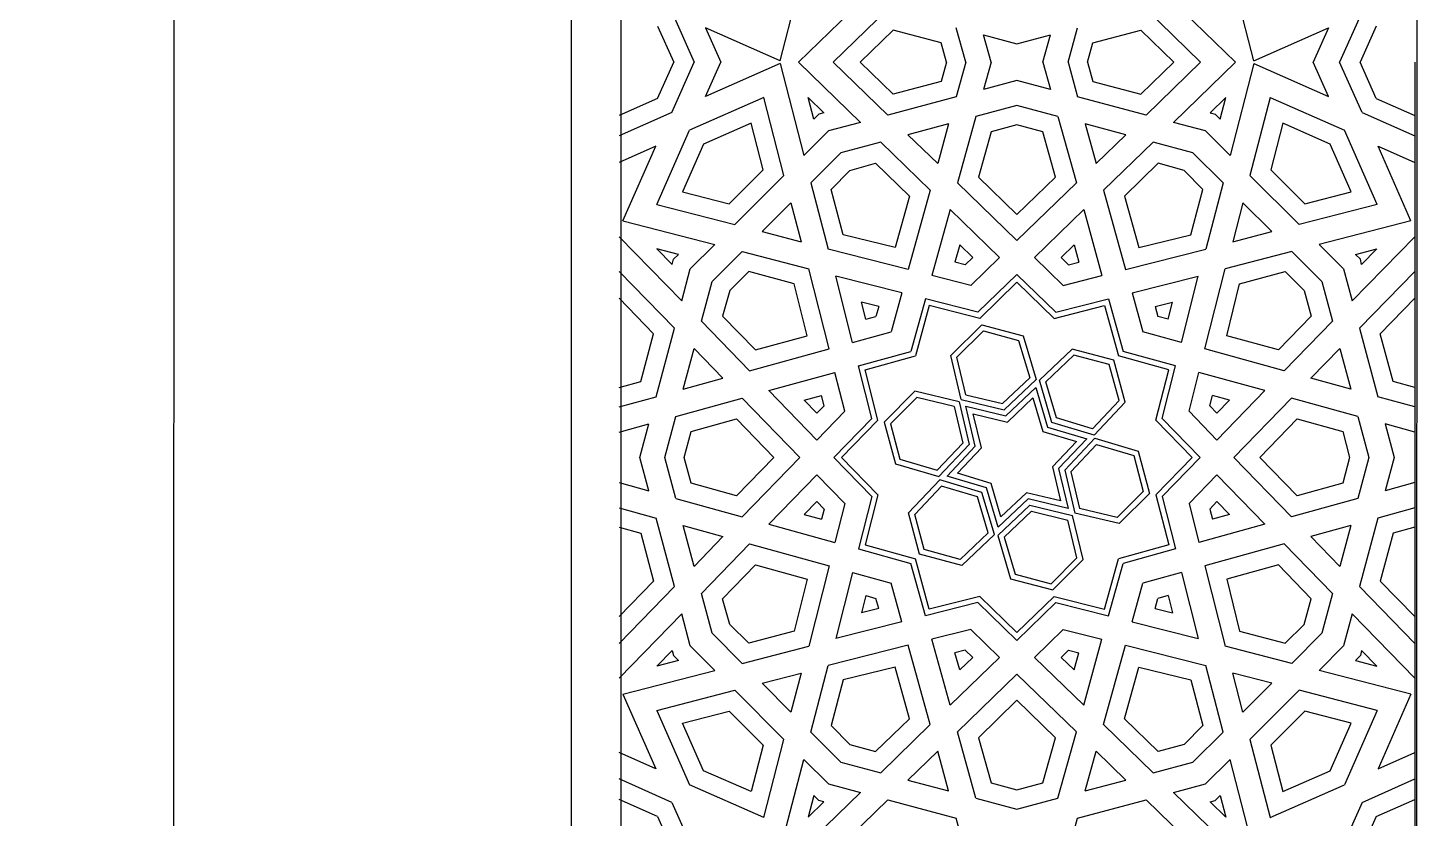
# Model space of a CAD drawing. Header units: inches. Extents: x 13054 to 48691, y 5623 to 20391.
# Drawn here: x 48440.48 to 48454.45, y 18865.49 to 18873.44 of the extents above; entities that cross this region are included whole.
import ezdxf

# ---------------------------------------------------------------- set-up
doc = ezdxf.new("R2010")
doc.units = ezdxf.units.IN
doc.header["$MEASUREMENT"] = 0

msp = doc.modelspace()

# ---------------------------------------------------------------- linework, layer by layer
at = {"transparency": 33554483}
for p, q in [((48454.449, 18888.521), (48454.424, 18793.508)), ((48441.946, 18876.024), (48441.924, 18793.511)), ((48448.041, 18873.11), (48448.281, 18874.033)), ((48452.806, 18873.11), (48452.567, 18874.033)), ((48446.952, 18873.6), (48447.178, 18873.095)), ((48448.226, 18873.095), (48448.85, 18873.7)), ((48448.577, 18873.095), (48449.124, 18873.627)), ((48452.271, 18873.095), (48451.723, 18873.627)), ((48452.621, 18873.095), (48451.998, 18873.7)), ((48453.895, 18873.6), (48453.669, 18873.095)), ((48446.81, 18873.458), (48446.972, 18873.095)), ((48447.291, 18873.44), (48447.445, 18873.095)), ((48448.041, 18873.11), (48447.291, 18873.44)), ((48449.179, 18873.418), (48448.846, 18873.095)), ((48449.661, 18873.289), (48449.179, 18873.418)), ((48449.909, 18873.095), (48449.813, 18873.442)), ((48450.087, 18873.369), (48450.424, 18873.279)), ((48450.163, 18873.095), (48450.087, 18873.369)), ((48450.424, 18873.279), (48450.76, 18873.369)), ((48450.684, 18873.095), (48450.76, 18873.369)), ((48450.938, 18873.095), (48451.034, 18873.442)), ((48451.186, 18873.289), (48451.669, 18873.418)), ((48451.669, 18873.418), (48452.001, 18873.095)), ((48452.806, 18873.11), (48453.556, 18873.44)), ((48453.556, 18873.44), (48453.402, 18873.095)), ((48454.037, 18873.458), (48453.875, 18873.095)), ((48449.715, 18873.095), (48449.661, 18873.289)), ((48451.133, 18873.095), (48451.186, 18873.289)), ((48446.81, 18872.731), (48446.972, 18873.095)), ((48446.952, 18872.589), (48447.178, 18873.095)), ((48446.972, 18873.096), (48446.972, 18873.095)), ((48447.178, 18873.096), (48447.178, 18873.095)), ((48447.291, 18872.75), (48447.445, 18873.095)), ((48448.041, 18873.08), (48447.291, 18872.75)), ((48447.445, 18873.096), (48447.445, 18873.095)), ((48448.041, 18873.08), (48448.281, 18872.156)), ((48448.226, 18873.095), (48448.227, 18873.096)), ((48448.226, 18873.095), (48448.85, 18872.489)), ((48448.577, 18873.095), (48448.578, 18873.096)), ((48448.577, 18873.095), (48449.124, 18872.563)), ((48448.847, 18873.096), (48448.846, 18873.095)), ((48449.179, 18872.772), (48448.846, 18873.095)), ((48449.715, 18873.095), (48449.661, 18872.901)), ((48449.909, 18873.095), (48449.813, 18872.747)), ((48449.909, 18873.095), (48449.909, 18873.096)), ((48450.163, 18873.095), (48450.087, 18872.821)), ((48450.163, 18873.095), (48450.162, 18873.096)), ((48450.684, 18873.095), (48450.685, 18873.096)), ((48450.684, 18873.095), (48450.76, 18872.821)), ((48450.938, 18873.095), (48450.938, 18873.096)), ((48450.938, 18873.095), (48451.034, 18872.747)), ((48451.133, 18873.095), (48451.186, 18872.901)), ((48451.669, 18872.772), (48452.001, 18873.095)), ((48452.271, 18873.095), (48451.723, 18872.563)), ((48452.621, 18873.095), (48451.998, 18872.489)), ((48452, 18873.096), (48452.001, 18873.095)), ((48452.271, 18873.095), (48452.27, 18873.096)), ((48452.806, 18873.08), (48452.567, 18872.156)), ((48452.621, 18873.095), (48452.62, 18873.096)), ((48452.806, 18873.08), (48453.556, 18872.75)), ((48453.402, 18873.096), (48453.402, 18873.095)), ((48453.556, 18872.75), (48453.402, 18873.095)), ((48453.67, 18873.096), (48453.669, 18873.095)), ((48453.895, 18872.589), (48453.669, 18873.095)), ((48453.875, 18873.096), (48453.875, 18873.095)), ((48454.037, 18872.731), (48453.875, 18873.095)), ((48454.424, 18873.095), (48454.424, 18865.141)), ((48454.424, 18873.095), (48454.424, 18865.141)), ((48449.661, 18872.901), (48449.179, 18872.772)), ((48450.424, 18872.911), (48450.087, 18872.821)), ((48450.76, 18872.821), (48450.424, 18872.911)), ((48451.186, 18872.901), (48451.669, 18872.772)), ((48446.81, 18872.731), (48446.424, 18872.559)), ((48447.877, 18872.741), (48447.13, 18872.412)), ((48448.08, 18871.956), (48447.877, 18872.741)), ((48448.38, 18872.521), (48448.324, 18872.738)), ((48448.324, 18872.738), (48448.482, 18872.585)), ((48449.813, 18872.747), (48449.124, 18872.563)), ((48450.424, 18872.658), (48450.011, 18872.547)), ((48450.836, 18872.547), (48450.424, 18872.658)), ((48451.723, 18872.563), (48451.034, 18872.747)), ((48452.523, 18872.738), (48452.366, 18872.585)), ((48452.467, 18872.521), (48452.523, 18872.738)), ((48452.97, 18872.741), (48452.767, 18871.956)), ((48452.97, 18872.741), (48453.718, 18872.412)), ((48454.037, 18872.731), (48454.424, 18872.559)), ((48446.952, 18872.589), (48446.424, 18872.353)), ((48448.43, 18872.571), (48448.38, 18872.521)), ((48448.482, 18872.585), (48448.43, 18872.571)), ((48448.85, 18872.489), (48448.527, 18872.403)), ((48450.011, 18872.547), (48449.826, 18871.88)), ((48450.836, 18872.547), (48451.021, 18871.88)), ((48452.32, 18872.403), (48451.998, 18872.489)), ((48452.366, 18872.585), (48452.417, 18872.571)), ((48452.417, 18872.571), (48452.467, 18872.521)), ((48453.895, 18872.589), (48454.424, 18872.353)), ((48446.801, 18871.664), (48447.13, 18872.412)), ((48447.751, 18872.48), (48447.272, 18872.269)), ((48447.872, 18872.013), (48447.751, 18872.48)), ((48448.527, 18872.403), (48448.281, 18872.156)), ((48449.737, 18872.474), (48449.328, 18872.364)), ((48449.328, 18872.364), (48449.627, 18872.074)), ((48449.737, 18872.474), (48449.627, 18872.074)), ((48450.163, 18872.394), (48450.037, 18871.937)), ((48450.424, 18872.464), (48450.163, 18872.394)), ((48450.684, 18872.394), (48450.424, 18872.464)), ((48450.81, 18871.937), (48450.684, 18872.394)), ((48451.519, 18872.364), (48451.11, 18872.474)), ((48451.11, 18872.474), (48451.22, 18872.074)), ((48451.519, 18872.364), (48451.22, 18872.074)), ((48452.567, 18872.156), (48452.32, 18872.403)), ((48453.097, 18872.48), (48452.976, 18872.013)), ((48453.575, 18872.269), (48453.097, 18872.48)), ((48454.046, 18871.664), (48453.718, 18872.412)), ((48446.792, 18872.25), (48446.424, 18872.086)), ((48446.462, 18871.5), (48446.792, 18872.25)), ((48447.272, 18872.269), (48447.062, 18871.791)), ((48449.054, 18872.291), (48448.654, 18872.184)), ((48449.054, 18872.291), (48449.552, 18871.806)), ((48451.794, 18872.291), (48451.295, 18871.806)), ((48452.194, 18872.184), (48451.794, 18872.291)), ((48453.786, 18871.791), (48453.575, 18872.269)), ((48454.055, 18872.25), (48454.424, 18872.086)), ((48454.385, 18871.5), (48454.055, 18872.25)), ((48448.654, 18872.184), (48448.352, 18871.882)), ((48448.742, 18872.006), (48449.002, 18872.078)), ((48449.002, 18872.078), (48449.342, 18871.748)), ((48451.845, 18872.078), (48451.505, 18871.748)), ((48452.105, 18872.006), (48451.845, 18872.078)), ((48452.496, 18871.882), (48452.194, 18872.184)), ((48447.529, 18871.67), (48447.872, 18872.013)), ((48447.586, 18871.461), (48448.08, 18871.956)), ((48448.554, 18871.814), (48448.742, 18872.006)), ((48450.037, 18871.937), (48450.424, 18871.562)), ((48450.424, 18871.562), (48450.81, 18871.937)), ((48452.294, 18871.814), (48452.105, 18872.006)), ((48453.261, 18871.461), (48452.767, 18871.956)), ((48452.976, 18872.013), (48453.318, 18871.67)), ((48447.062, 18871.791), (48447.529, 18871.67)), ((48448.352, 18871.882), (48448.525, 18871.212)), ((48448.676, 18871.356), (48448.554, 18871.814)), ((48449.552, 18871.806), (48449.331, 18871.008)), ((48449.826, 18871.88), (48450.424, 18871.3)), ((48451.021, 18871.88), (48450.424, 18871.3)), ((48451.295, 18871.806), (48451.516, 18871.008)), ((48452.171, 18871.356), (48452.294, 18871.814)), ((48452.496, 18871.882), (48452.322, 18871.212)), ((48453.318, 18871.67), (48453.786, 18871.791)), ((48446.801, 18871.664), (48447.586, 18871.461)), ((48447.86, 18871.39), (48448.151, 18871.681)), ((48448.151, 18871.681), (48448.253, 18871.288)), ((48449.342, 18871.748), (48449.2, 18871.229)), ((48451.505, 18871.748), (48451.648, 18871.229)), ((48452.696, 18871.681), (48452.594, 18871.288)), ((48452.987, 18871.39), (48452.696, 18871.681)), ((48454.046, 18871.664), (48453.261, 18871.461)), ((48449.752, 18871.612), (48449.568, 18870.948)), ((48449.752, 18871.612), (48450.248, 18871.13)), ((48451.095, 18871.612), (48450.599, 18871.13)), ((48451.095, 18871.612), (48451.279, 18870.948)), ((48446.462, 18871.5), (48447.385, 18871.261)), ((48447.86, 18871.39), (48448.253, 18871.288)), ((48452.594, 18871.288), (48452.987, 18871.39)), ((48454.385, 18871.5), (48453.462, 18871.261)), ((48446.424, 18871.339), (48447.053, 18870.692)), ((48447.139, 18871.014), (48447.385, 18871.261)), ((48449.2, 18871.229), (48448.676, 18871.356)), ((48449.848, 18871.257), (48449.8, 18871.083)), ((48449.848, 18871.257), (48449.979, 18871.13)), ((48450.999, 18871.257), (48450.868, 18871.13)), ((48450.999, 18871.257), (48451.047, 18871.083)), ((48451.648, 18871.229), (48452.171, 18871.356)), ((48453.462, 18871.261), (48453.708, 18871.014)), ((48454.424, 18871.339), (48453.795, 18870.692)), ((48447.02, 18871.161), (48446.803, 18871.218)), ((48446.803, 18871.218), (48446.957, 18871.06)), ((48446.957, 18871.06), (48446.971, 18871.112)), ((48446.971, 18871.112), (48447.02, 18871.161)), ((48447.358, 18870.888), (48447.66, 18871.19)), ((48447.66, 18871.19), (48448.33, 18871.016)), ((48449.331, 18871.008), (48448.525, 18871.212)), ((48449.979, 18871.13), (48449.904, 18871.057)), ((48450.248, 18871.13), (48449.96, 18870.849)), ((48450.599, 18871.13), (48450.887, 18870.849)), ((48450.868, 18871.13), (48450.943, 18871.057)), ((48451.516, 18871.008), (48452.322, 18871.212)), ((48453.187, 18871.19), (48452.517, 18871.016)), ((48453.187, 18871.19), (48453.489, 18870.888)), ((48453.827, 18871.161), (48454.044, 18871.218)), ((48453.877, 18871.112), (48453.827, 18871.161)), ((48453.89, 18871.06), (48453.877, 18871.112)), ((48454.044, 18871.218), (48453.89, 18871.06)), ((48446.424, 18870.989), (48446.979, 18870.417)), ((48447.053, 18870.692), (48447.139, 18871.014)), ((48447.727, 18870.988), (48447.536, 18870.799)), ((48448.185, 18870.866), (48447.727, 18870.988)), ((48448.534, 18870.21), (48448.33, 18871.016)), ((48449.96, 18870.849), (48449.568, 18870.948)), ((48449.904, 18871.057), (48449.8, 18871.083)), ((48450.424, 18870.959), (48450.032, 18870.579)), ((48450.424, 18870.959), (48450.815, 18870.579)), ((48450.887, 18870.849), (48451.279, 18870.948)), ((48450.943, 18871.057), (48451.047, 18871.083)), ((48452.314, 18870.21), (48452.517, 18871.016)), ((48452.662, 18870.866), (48453.12, 18870.988)), ((48453.12, 18870.988), (48453.312, 18870.799)), ((48453.708, 18871.014), (48453.795, 18870.692)), ((48454.424, 18870.989), (48453.868, 18870.417)), ((48447.251, 18870.488), (48447.358, 18870.888)), ((48448.313, 18870.342), (48448.185, 18870.866)), ((48448.769, 18870.275), (48448.601, 18870.941)), ((48449.266, 18870.773), (48448.601, 18870.941)), ((48450.424, 18870.881), (48450.049, 18870.517)), ((48450.424, 18870.881), (48450.798, 18870.517)), ((48451.581, 18870.773), (48452.246, 18870.941)), ((48452.078, 18870.275), (48452.246, 18870.941)), ((48452.534, 18870.342), (48452.662, 18870.866)), ((48453.489, 18870.888), (48453.597, 18870.488)), ((48446.77, 18870.363), (48446.424, 18870.719)), ((48447.536, 18870.799), (48447.464, 18870.54)), ((48448.904, 18870.508), (48448.86, 18870.681)), ((48449.034, 18870.638), (48448.86, 18870.681)), ((48449.266, 18870.773), (48449.158, 18870.383)), ((48449.503, 18870.713), (48449.357, 18870.185)), ((48450.032, 18870.579), (48449.503, 18870.713)), ((48450.815, 18870.579), (48451.344, 18870.713)), ((48451.344, 18870.713), (48451.491, 18870.185)), ((48451.581, 18870.773), (48451.689, 18870.383)), ((48451.813, 18870.638), (48451.987, 18870.681)), ((48451.943, 18870.508), (48451.987, 18870.681)), ((48453.312, 18870.799), (48453.383, 18870.54)), ((48454.077, 18870.363), (48454.424, 18870.719)), ((48447.464, 18870.54), (48447.793, 18870.199)), ((48448.904, 18870.508), (48449.006, 18870.536)), ((48449.034, 18870.638), (48449.006, 18870.536)), ((48449.542, 18870.645), (48449.402, 18870.139)), ((48450.049, 18870.517), (48449.542, 18870.645)), ((48450.798, 18870.517), (48451.305, 18870.645)), ((48451.305, 18870.645), (48451.445, 18870.139)), ((48451.813, 18870.638), (48451.842, 18870.536)), ((48451.943, 18870.508), (48451.842, 18870.536)), ((48453.383, 18870.54), (48453.054, 18870.199)), ((48446.794, 18869.728), (48446.979, 18870.417)), ((48447.251, 18870.488), (48447.735, 18869.989)), ((48449.758, 18870.144), (48450.07, 18870.453)), ((48449.82, 18870.126), (48450.087, 18870.391)), ((48450.07, 18870.453), (48450.486, 18870.341)), ((48450.087, 18870.391), (48450.441, 18870.294)), ((48453.597, 18870.488), (48453.112, 18869.989)), ((48453.868, 18870.417), (48454.053, 18869.728)), ((48446.641, 18869.881), (48446.77, 18870.363)), ((48447.793, 18870.199), (48448.313, 18870.342)), ((48448.769, 18870.275), (48449.158, 18870.383)), ((48450.441, 18870.294), (48450.553, 18869.92)), ((48450.486, 18870.341), (48450.617, 18869.903)), ((48452.078, 18870.275), (48451.689, 18870.383)), ((48453.054, 18870.199), (48452.534, 18870.342)), ((48454.206, 18869.881), (48454.077, 18870.363)), ((48447.067, 18869.804), (48447.177, 18870.213)), ((48447.177, 18870.213), (48447.467, 18869.915)), ((48447.735, 18869.989), (48448.534, 18870.21)), ((48448.829, 18870.039), (48449.357, 18870.185)), ((48448.897, 18869.999), (48449.402, 18870.139)), ((48449.864, 18869.701), (48449.758, 18870.144)), ((48449.911, 18869.748), (48449.82, 18870.126)), ((48450.98, 18870.208), (48450.649, 18869.894)), ((48450.996, 18870.146), (48450.713, 18869.877)), ((48451.398, 18870.098), (48450.98, 18870.208)), ((48451.352, 18870.052), (48450.996, 18870.146)), ((48451.95, 18869.999), (48451.445, 18870.139)), ((48452.018, 18870.039), (48451.491, 18870.185)), ((48453.112, 18869.989), (48452.314, 18870.21)), ((48453.67, 18870.213), (48453.38, 18869.915)), ((48453.67, 18870.213), (48453.78, 18869.804)), ((48447.929, 18869.79), (48448.593, 18869.973)), ((48448.692, 18869.582), (48448.593, 18869.973)), ((48448.963, 18869.509), (48448.829, 18870.039)), ((48449.025, 18869.493), (48448.897, 18869.999)), ((48451.45, 18869.689), (48451.352, 18870.052)), ((48451.513, 18869.674), (48451.398, 18870.098)), ((48451.822, 18869.493), (48451.95, 18869.999)), ((48451.885, 18869.509), (48452.018, 18870.039)), ((48452.155, 18869.582), (48452.254, 18869.973)), ((48452.918, 18869.79), (48452.254, 18869.973)), ((48446.424, 18869.821), (48446.641, 18869.881)), ((48447.067, 18869.804), (48447.467, 18869.915)), ((48450.278, 18869.66), (48450.553, 18869.92)), ((48450.295, 18869.598), (48450.617, 18869.903)), ((48450.775, 18869.469), (48450.649, 18869.894)), ((48450.82, 18869.515), (48450.713, 18869.877)), ((48453.78, 18869.804), (48453.38, 18869.915)), ((48454.424, 18869.821), (48454.206, 18869.881)), ((48446.424, 18869.626), (48446.794, 18869.728)), ((48446.994, 18869.53), (48447.661, 18869.715)), ((48447.661, 18869.715), (48448.242, 18869.118)), ((48447.929, 18869.79), (48448.412, 18869.293)), ((48448.285, 18869.693), (48448.458, 18869.741)), ((48448.285, 18869.693), (48448.412, 18869.563)), ((48448.485, 18869.637), (48448.458, 18869.741)), ((48449.398, 18869.783), (48449.088, 18869.472)), ((48449.416, 18869.721), (48449.151, 18869.455)), ((48449.841, 18869.678), (48449.398, 18869.783)), ((48449.794, 18869.631), (48449.416, 18869.721)), ((48449.864, 18869.701), (48450.295, 18869.598)), ((48449.911, 18869.748), (48450.278, 18869.66)), ((48450.311, 18869.536), (48450.612, 18869.821)), ((48450.328, 18869.474), (48450.584, 18869.717)), ((48450.584, 18869.717), (48450.685, 18869.379)), ((48450.612, 18869.821), (48450.73, 18869.424)), ((48451.183, 18869.407), (48451.45, 18869.689)), ((48452.362, 18869.637), (48452.389, 18869.741)), ((48452.562, 18869.693), (48452.389, 18869.741)), ((48452.918, 18869.79), (48452.435, 18869.293)), ((48452.562, 18869.693), (48452.435, 18869.563)), ((48453.186, 18869.715), (48452.606, 18869.118)), ((48453.853, 18869.53), (48453.186, 18869.715)), ((48454.424, 18869.626), (48454.053, 18869.728)), ((48448.412, 18869.563), (48448.485, 18869.637)), ((48448.412, 18869.293), (48448.692, 18869.582)), ((48449.794, 18869.631), (48449.881, 18869.263)), ((48449.841, 18869.678), (48449.943, 18869.247)), ((48449.909, 18869.632), (48450.311, 18869.536)), ((48450.005, 18869.23), (48449.909, 18869.632)), ((48449.985, 18869.556), (48450.328, 18869.474)), ((48450.067, 18869.213), (48449.985, 18869.556)), ((48451.2, 18869.343), (48451.513, 18869.674)), ((48452.435, 18869.293), (48452.155, 18869.582)), ((48452.435, 18869.563), (48452.362, 18869.637)), ((48446.424, 18869.372), (48446.721, 18869.455)), ((48446.631, 18869.118), (48446.721, 18869.455)), ((48446.884, 18869.118), (48446.994, 18869.53)), ((48447.148, 18869.378), (48447.604, 18869.505)), ((48447.604, 18869.505), (48447.98, 18869.118)), ((48448.582, 18869.118), (48448.963, 18869.509)), ((48448.661, 18869.118), (48449.025, 18869.493)), ((48449.088, 18869.472), (48449.201, 18869.055)), ((48449.151, 18869.455), (48449.247, 18869.1)), ((48450.73, 18869.424), (48451.126, 18869.306)), ((48451.2, 18869.343), (48450.775, 18869.469)), ((48451.183, 18869.407), (48450.82, 18869.515)), ((48452.187, 18869.118), (48451.822, 18869.493)), ((48452.265, 18869.118), (48451.885, 18869.509)), ((48452.867, 18869.118), (48453.243, 18869.505)), ((48453.243, 18869.505), (48453.7, 18869.378)), ((48453.853, 18869.53), (48453.964, 18869.118)), ((48454.126, 18869.455), (48454.216, 18869.118)), ((48454.424, 18869.372), (48454.126, 18869.455)), ((48447.078, 18869.118), (48447.148, 18869.378)), ((48450.685, 18869.379), (48451.022, 18869.278)), ((48451.022, 18869.278), (48450.78, 18869.022)), ((48451.126, 18869.306), (48450.842, 18869.006)), ((48451.208, 18869.311), (48450.904, 18868.989)), ((48451.208, 18869.311), (48451.644, 18869.181)), ((48453.7, 18869.378), (48453.769, 18869.118)), ((48449.881, 18869.263), (48449.622, 18868.989)), ((48449.943, 18869.247), (48449.639, 18868.925)), ((48449.721, 18868.93), (48450.005, 18869.23)), ((48449.825, 18868.958), (48450.067, 18869.213)), ((48451.225, 18869.247), (48450.966, 18868.973)), ((48451.225, 18869.247), (48451.598, 18869.136)), ((48451.598, 18869.136), (48451.694, 18868.774)), ((48451.644, 18869.181), (48451.757, 18868.756)), ((48446.721, 18868.781), (48446.631, 18869.118)), ((48446.994, 18868.705), (48446.884, 18869.118)), ((48447.148, 18868.858), (48447.078, 18869.118)), ((48447.98, 18869.118), (48447.604, 18868.731)), ((48447.661, 18868.521), (48448.242, 18869.118)), ((48448.582, 18869.118), (48448.963, 18868.726)), ((48448.661, 18869.118), (48449.025, 18868.743)), ((48449.201, 18869.055), (48449.639, 18868.925)), ((48449.247, 18869.1), (48449.622, 18868.989)), ((48450.78, 18869.022), (48450.862, 18868.68)), ((48450.842, 18869.006), (48450.938, 18868.604)), ((48450.904, 18868.989), (48451.007, 18868.558)), ((48452.187, 18869.118), (48451.822, 18868.743)), ((48452.265, 18869.118), (48451.885, 18868.726)), ((48453.186, 18868.521), (48452.606, 18869.118)), ((48453.243, 18868.731), (48452.867, 18869.118)), ((48453.769, 18869.118), (48453.7, 18868.858)), ((48453.964, 18869.118), (48453.853, 18868.705)), ((48454.216, 18869.118), (48454.126, 18868.781)), ((48446.424, 18868.864), (48446.721, 18868.781)), ((48447.604, 18868.731), (48447.148, 18868.858)), ((48447.929, 18868.446), (48448.412, 18868.943)), ((48448.412, 18868.943), (48448.692, 18868.654)), ((48449.333, 18868.561), (48449.647, 18868.893)), ((48450.072, 18868.766), (48449.647, 18868.893)), ((48450.117, 18868.812), (48449.721, 18868.93)), ((48450.163, 18868.857), (48449.825, 18868.958)), ((48450.263, 18868.519), (48450.163, 18868.857)), ((48450.966, 18868.973), (48451.053, 18868.605)), ((48452.435, 18868.943), (48452.155, 18868.654)), ((48452.918, 18868.446), (48452.435, 18868.943)), ((48453.7, 18868.858), (48453.243, 18868.731)), ((48454.424, 18868.864), (48454.126, 18868.781)), ((48448.963, 18868.726), (48448.829, 18868.197)), ((48449.025, 18868.743), (48448.897, 18868.237)), ((48449.396, 18868.545), (48449.664, 18868.829)), ((48450.027, 18868.721), (48449.664, 18868.829)), ((48450.135, 18868.359), (48450.027, 18868.721)), ((48450.198, 18868.342), (48450.072, 18868.766)), ((48450.235, 18868.415), (48450.117, 18868.812)), ((48450.519, 18868.761), (48450.263, 18868.519)), ((48450.862, 18868.68), (48450.519, 18868.761)), ((48451.694, 18868.774), (48451.433, 18868.514)), ((48451.757, 18868.756), (48451.451, 18868.452)), ((48451.822, 18868.743), (48451.95, 18868.237)), ((48451.885, 18868.726), (48452.018, 18868.197)), ((48446.424, 18868.61), (48446.794, 18868.507)), ((48446.994, 18868.705), (48447.661, 18868.521)), ((48448.285, 18868.543), (48448.412, 18868.673)), ((48448.412, 18868.673), (48448.485, 18868.598)), ((48448.485, 18868.598), (48448.458, 18868.495)), ((48448.692, 18868.654), (48448.593, 18868.262)), ((48450.23, 18868.333), (48450.552, 18868.638)), ((48450.536, 18868.7), (48450.235, 18868.415)), ((48450.294, 18868.316), (48450.569, 18868.576)), ((48450.938, 18868.604), (48450.536, 18868.7)), ((48450.552, 18868.638), (48450.983, 18868.535)), ((48450.569, 18868.576), (48450.937, 18868.488)), ((48451.433, 18868.514), (48451.053, 18868.605)), ((48452.155, 18868.654), (48452.254, 18868.262)), ((48452.435, 18868.673), (48452.362, 18868.598)), ((48452.362, 18868.598), (48452.389, 18868.495)), ((48452.562, 18868.543), (48452.435, 18868.673)), ((48453.853, 18868.705), (48453.186, 18868.521)), ((48454.424, 18868.61), (48454.053, 18868.507)), ((48446.979, 18867.819), (48446.794, 18868.507)), ((48447.177, 18868.022), (48447.067, 18868.432)), ((48447.067, 18868.432), (48447.467, 18868.321)), ((48447.929, 18868.446), (48448.593, 18868.262)), ((48448.285, 18868.543), (48448.458, 18868.495)), ((48449.444, 18868.144), (48449.333, 18868.561)), ((48449.49, 18868.19), (48449.396, 18868.545)), ((48451.027, 18868.108), (48450.937, 18868.488)), ((48451.089, 18868.091), (48450.983, 18868.535)), ((48451.451, 18868.452), (48451.007, 18868.558)), ((48452.918, 18868.446), (48452.254, 18868.262)), ((48452.562, 18868.543), (48452.389, 18868.495)), ((48453.78, 18868.432), (48453.38, 18868.321)), ((48453.78, 18868.432), (48453.67, 18868.022)), ((48454.053, 18868.507), (48453.868, 18867.819)), ((48446.424, 18868.415), (48446.641, 18868.355)), ((48446.641, 18868.355), (48446.77, 18867.873)), ((48447.177, 18868.022), (48447.467, 18868.321)), ((48450.135, 18868.359), (48449.852, 18868.092)), ((48450.198, 18868.342), (48449.868, 18868.029)), ((48450.23, 18868.333), (48450.36, 18867.897)), ((48450.294, 18868.316), (48450.405, 18867.943)), ((48453.67, 18868.022), (48453.38, 18868.321)), ((48454.206, 18868.355), (48454.077, 18867.873)), ((48454.424, 18868.415), (48454.206, 18868.355)), ((48447.251, 18867.748), (48447.735, 18868.247)), ((48447.735, 18868.247), (48448.534, 18868.026)), ((48448.829, 18868.197), (48449.357, 18868.051)), ((48448.897, 18868.237), (48449.402, 18868.097)), ((48449.852, 18868.092), (48449.49, 18868.19)), ((48451.95, 18868.237), (48451.445, 18868.097)), ((48452.018, 18868.197), (48451.491, 18868.051)), ((48453.112, 18868.247), (48452.314, 18868.026)), ((48453.597, 18867.748), (48453.112, 18868.247)), ((48447.464, 18867.696), (48447.793, 18868.037)), ((48447.793, 18868.037), (48448.313, 18867.894)), ((48448.534, 18868.026), (48448.33, 18867.219)), ((48449.503, 18867.523), (48449.357, 18868.051)), ((48449.542, 18867.591), (48449.402, 18868.097)), ((48449.868, 18868.029), (48449.444, 18868.144)), ((48450.768, 18867.847), (48451.027, 18868.108)), ((48450.785, 18867.785), (48451.089, 18868.091)), ((48451.305, 18867.591), (48451.445, 18868.097)), ((48451.344, 18867.523), (48451.491, 18868.051)), ((48452.314, 18868.026), (48452.517, 18867.219)), ((48453.054, 18868.037), (48452.534, 18867.894)), ((48453.383, 18867.696), (48453.054, 18868.037)), ((48446.77, 18867.873), (48446.424, 18867.517)), ((48448.313, 18867.894), (48448.185, 18867.37)), ((48448.769, 18867.96), (48448.601, 18867.295)), ((48448.769, 18867.96), (48449.158, 18867.853)), ((48450.36, 18867.897), (48450.785, 18867.785)), ((48450.405, 18867.943), (48450.768, 18867.847)), ((48452.078, 18867.96), (48451.689, 18867.853)), ((48452.078, 18867.96), (48452.246, 18867.295)), ((48452.534, 18867.894), (48452.662, 18867.37)), ((48454.077, 18867.873), (48454.424, 18867.517)), ((48446.424, 18867.247), (48446.979, 18867.819)), ((48447.358, 18867.348), (48447.251, 18867.748)), ((48449.266, 18867.463), (48449.158, 18867.853)), ((48451.581, 18867.463), (48451.689, 18867.853)), ((48453.597, 18867.748), (48453.489, 18867.348)), ((48454.424, 18867.247), (48453.868, 18867.819)), ((48447.536, 18867.437), (48447.464, 18867.696)), ((48448.904, 18867.728), (48448.86, 18867.554)), ((48449.034, 18867.598), (48448.86, 18867.554)), ((48448.904, 18867.728), (48449.006, 18867.7)), ((48449.034, 18867.598), (48449.006, 18867.7)), ((48450.032, 18867.657), (48449.503, 18867.523)), ((48450.049, 18867.719), (48449.542, 18867.591)), ((48450.424, 18867.276), (48450.032, 18867.657)), ((48450.424, 18867.355), (48450.049, 18867.719)), ((48450.424, 18867.355), (48450.798, 18867.719)), ((48450.424, 18867.276), (48450.815, 18867.657)), ((48450.798, 18867.719), (48451.305, 18867.591)), ((48450.815, 18867.657), (48451.344, 18867.523)), ((48451.813, 18867.598), (48451.842, 18867.7)), ((48451.813, 18867.598), (48451.987, 18867.554)), ((48451.943, 18867.728), (48451.842, 18867.7)), ((48451.943, 18867.728), (48451.987, 18867.554)), ((48453.312, 18867.437), (48453.383, 18867.696)), ((48446.424, 18866.897), (48447.053, 18867.544)), ((48447.139, 18867.222), (48447.053, 18867.544)), ((48449.266, 18867.463), (48448.601, 18867.295)), ((48451.581, 18867.463), (48452.246, 18867.295)), ((48453.795, 18867.544), (48453.708, 18867.222)), ((48454.424, 18866.897), (48453.795, 18867.544)), ((48447.66, 18867.046), (48447.358, 18867.348)), ((48447.727, 18867.248), (48447.536, 18867.437)), ((48448.185, 18867.37), (48447.727, 18867.248)), ((48449.96, 18867.387), (48449.568, 18867.288)), ((48450.248, 18867.106), (48449.96, 18867.387)), ((48450.599, 18867.106), (48450.887, 18867.387)), ((48450.887, 18867.387), (48451.279, 18867.288)), ((48452.662, 18867.37), (48453.12, 18867.248)), ((48453.12, 18867.248), (48453.312, 18867.437)), ((48453.489, 18867.348), (48453.187, 18867.046)), ((48446.803, 18867.018), (48446.957, 18867.176)), ((48446.957, 18867.176), (48446.971, 18867.124)), ((48447.385, 18866.975), (48447.139, 18867.222)), ((48447.66, 18867.046), (48448.33, 18867.219)), ((48449.331, 18867.228), (48448.525, 18867.024)), ((48449.552, 18866.43), (48449.331, 18867.228)), ((48449.752, 18866.624), (48449.568, 18867.288)), ((48449.904, 18867.179), (48449.8, 18867.153)), ((48449.979, 18867.106), (48449.904, 18867.179)), ((48450.868, 18867.106), (48450.943, 18867.179)), ((48450.943, 18867.179), (48451.047, 18867.153)), ((48451.095, 18866.624), (48451.279, 18867.288)), ((48451.295, 18866.43), (48451.516, 18867.228)), ((48451.516, 18867.228), (48452.322, 18867.024)), ((48453.187, 18867.046), (48452.517, 18867.219)), ((48453.708, 18867.222), (48453.462, 18866.975)), ((48453.89, 18867.176), (48453.877, 18867.124)), ((48454.044, 18867.018), (48453.89, 18867.176)), ((48447.02, 18867.074), (48446.803, 18867.018)), ((48446.971, 18867.124), (48447.02, 18867.074)), ((48449.752, 18866.624), (48450.248, 18867.106)), ((48449.848, 18866.979), (48449.8, 18867.153)), ((48449.848, 18866.979), (48449.979, 18867.106)), ((48451.095, 18866.624), (48450.599, 18867.106)), ((48450.999, 18866.979), (48450.868, 18867.106)), ((48450.999, 18866.979), (48451.047, 18867.153)), ((48453.877, 18867.124), (48453.827, 18867.074)), ((48453.827, 18867.074), (48454.044, 18867.018)), ((48446.462, 18866.736), (48447.385, 18866.975)), ((48447.86, 18866.846), (48448.253, 18866.947)), ((48448.253, 18866.947), (48448.151, 18866.554)), ((48448.352, 18866.354), (48448.525, 18867.024)), ((48449.2, 18867.007), (48448.676, 18866.879)), ((48449.342, 18866.488), (48449.2, 18867.007)), ((48449.826, 18866.356), (48450.424, 18866.936)), ((48451.021, 18866.356), (48450.424, 18866.936)), ((48451.505, 18866.488), (48451.648, 18867.007)), ((48451.648, 18867.007), (48452.171, 18866.879)), ((48452.496, 18866.354), (48452.322, 18867.024)), ((48452.696, 18866.554), (48452.594, 18866.947)), ((48452.987, 18866.846), (48452.594, 18866.947)), ((48454.385, 18866.736), (48453.462, 18866.975)), ((48446.801, 18866.571), (48447.586, 18866.775)), ((48448.08, 18866.28), (48447.586, 18866.775)), ((48448.151, 18866.554), (48447.86, 18866.846)), ((48448.676, 18866.879), (48448.554, 18866.422)), ((48452.171, 18866.879), (48452.294, 18866.422)), ((48452.987, 18866.846), (48452.696, 18866.554)), ((48453.261, 18866.775), (48452.767, 18866.28)), ((48454.046, 18866.571), (48453.261, 18866.775)), ((48446.462, 18866.736), (48446.792, 18865.986)), ((48450.424, 18866.674), (48450.037, 18866.298)), ((48450.81, 18866.298), (48450.424, 18866.674)), ((48454.385, 18866.736), (48454.055, 18865.986)), ((48446.801, 18866.571), (48447.13, 18865.824)), ((48447.062, 18866.445), (48447.529, 18866.566)), ((48447.529, 18866.566), (48447.872, 18866.223)), ((48449.002, 18866.158), (48449.342, 18866.488)), ((48451.845, 18866.158), (48451.505, 18866.488)), ((48453.318, 18866.566), (48452.976, 18866.223)), ((48453.786, 18866.445), (48453.318, 18866.566)), ((48454.046, 18866.571), (48453.718, 18865.824)), ((48447.272, 18865.966), (48447.062, 18866.445)), ((48448.352, 18866.354), (48448.654, 18866.052)), ((48448.554, 18866.422), (48448.742, 18866.23)), ((48449.054, 18865.945), (48449.552, 18866.43)), ((48450.011, 18865.688), (48449.826, 18866.356)), ((48450.836, 18865.688), (48451.021, 18866.356)), ((48451.794, 18865.945), (48451.295, 18866.43)), ((48452.294, 18866.422), (48452.105, 18866.23)), ((48452.194, 18866.052), (48452.496, 18866.354)), ((48453.575, 18865.966), (48453.786, 18866.445)), ((48447.872, 18866.223), (48447.751, 18865.756)), ((48447.877, 18865.495), (48448.08, 18866.28)), ((48448.742, 18866.23), (48449.002, 18866.158)), ((48450.037, 18866.298), (48450.163, 18865.842)), ((48450.684, 18865.842), (48450.81, 18866.298)), ((48452.105, 18866.23), (48451.845, 18866.158)), ((48452.767, 18866.28), (48452.97, 18865.495)), ((48452.976, 18866.223), (48453.097, 18865.756)), ((48446.792, 18865.986), (48446.424, 18866.15)), ((48448.041, 18865.156), (48448.281, 18866.08)), ((48448.281, 18866.08), (48448.527, 18865.833)), ((48449.328, 18865.871), (48449.627, 18866.162)), ((48449.737, 18865.762), (48449.627, 18866.162)), ((48451.11, 18865.762), (48451.22, 18866.162)), ((48451.519, 18865.871), (48451.22, 18866.162)), ((48452.32, 18865.833), (48452.567, 18866.08)), ((48452.806, 18865.156), (48452.567, 18866.08)), ((48454.055, 18865.986), (48454.424, 18866.15)), ((48447.751, 18865.756), (48447.272, 18865.966)), ((48448.654, 18866.052), (48449.054, 18865.945)), ((48451.794, 18865.945), (48452.194, 18866.052)), ((48453.097, 18865.756), (48453.575, 18865.966)), ((48446.952, 18865.647), (48446.424, 18865.883)), ((48447.877, 18865.495), (48447.13, 18865.824)), ((48448.527, 18865.833), (48448.85, 18865.747)), ((48449.328, 18865.871), (48449.737, 18865.762)), ((48450.163, 18865.842), (48450.424, 18865.772)), ((48450.424, 18865.772), (48450.684, 18865.842)), ((48451.11, 18865.762), (48451.519, 18865.871)), ((48451.998, 18865.747), (48452.32, 18865.833)), ((48452.97, 18865.495), (48453.718, 18865.824)), ((48453.895, 18865.647), (48454.424, 18865.883)), ((48446.439, 18865.67), (48446.424, 18865.677)), ((48446.81, 18865.504), (48446.424, 18865.677)), ((48446.952, 18865.647), (48447.178, 18865.141)), ((48448.226, 18865.141), (48448.85, 18865.747)), ((48448.38, 18865.715), (48448.324, 18865.498)), ((48448.324, 18865.498), (48448.482, 18865.651)), ((48448.43, 18865.665), (48448.38, 18865.715)), ((48448.482, 18865.651), (48448.43, 18865.665)), ((48448.577, 18865.141), (48449.124, 18865.673)), ((48449.124, 18865.673), (48449.813, 18865.489)), ((48450.011, 18865.688), (48450.424, 18865.578)), ((48450.424, 18865.578), (48450.836, 18865.688)), ((48451.034, 18865.489), (48451.723, 18865.673)), ((48452.271, 18865.141), (48451.723, 18865.673)), ((48452.621, 18865.141), (48451.998, 18865.747)), ((48452.366, 18865.651), (48452.417, 18865.665)), ((48452.523, 18865.498), (48452.366, 18865.651)), ((48452.417, 18865.665), (48452.467, 18865.715)), ((48452.467, 18865.715), (48452.523, 18865.498)), ((48453.895, 18865.647), (48453.669, 18865.141)), ((48454.037, 18865.504), (48454.424, 18865.677)), ((48446.81, 18865.504), (48446.972, 18865.141)), ((48454.037, 18865.504), (48453.875, 18865.141)), ((48449.909, 18865.141), (48449.813, 18865.489)), ((48450.938, 18865.141), (48451.034, 18865.489))]:
    msp.add_line(p, q, dxfattribs=at)
for points in [[(48446.424, 18793.51), (48446.447, 18880.523)], [(48445.924, 18793.51), (48445.947, 18880.023), (48368.007, 18880.044), (48367.984, 18793.531)]]:
    msp.add_lwpolyline(points, dxfattribs=at)

doc.saveas('drawing.dxf')
